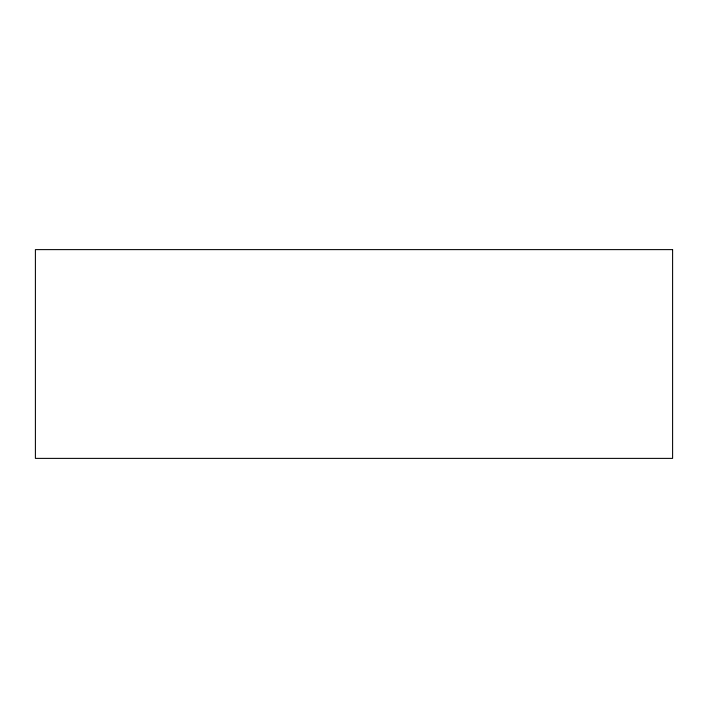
<?xml version="1.0" encoding="UTF-8"?>
<svg xmlns="http://www.w3.org/2000/svg" width="708" height="708" viewBox="0 0 708 708"><rect width="100%" height="100%" fill="white"/><g stroke="black" fill="none" stroke-linecap="round" stroke-linejoin="round"><path stroke-width="1.06" d="M672.6 249.614L35.4 249.614L35.4 458.386L672.6 458.386L672.6 249.614"/></g></svg>
